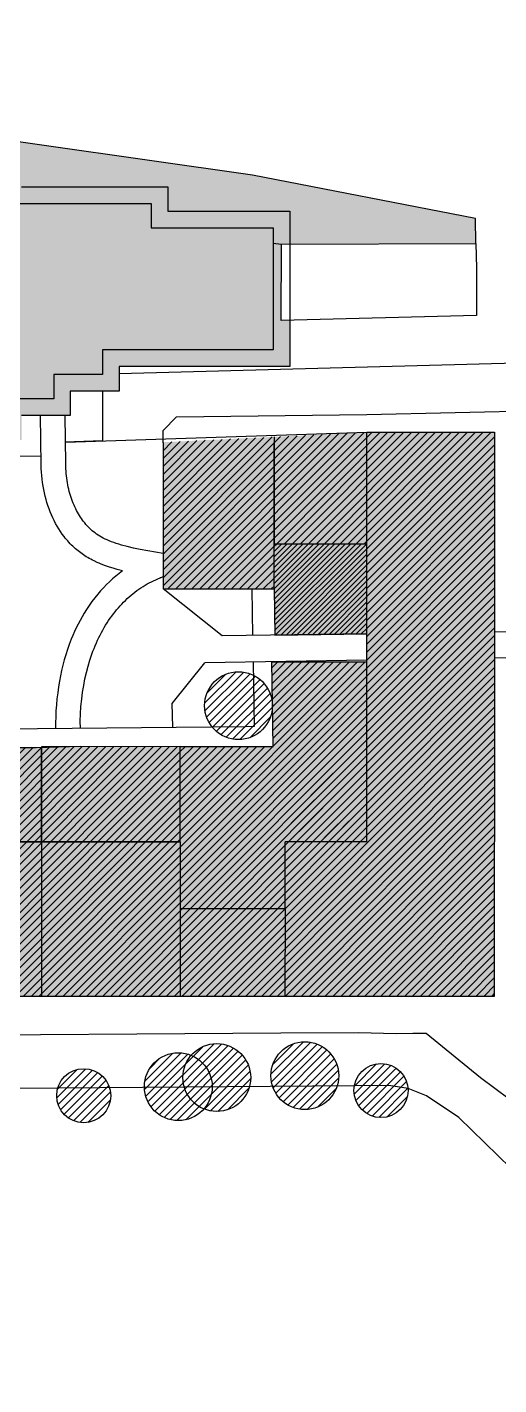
# Model space of a CAD drawing. Header units: metres. Extents: x 3702 to 4243, y 1567 to 1830.
# Drawn here: x 4044.9 to 4124.9, y 1571.2 to 1801.3 of the extents above; entities that cross this region are included whole.
import ezdxf

# ---------------------------------------------------------------- set-up
doc = ezdxf.new("R2010")
doc.units = ezdxf.units.M
for name, color, linetype in [('Buildings', 6, 'Continuous'), ('OUTLINE', 250, 'Continuous'), ('Streets', 7, 'Continuous'), ('vegetation', 3, 'Continuous')]:
    doc.layers.add(name, color=color, linetype=linetype)
doc.layers.add('hatch', color=7, linetype='Continuous', transparency=0.4)
doc.layers.add('site', color=7, linetype='Continuous', true_color=0x000000)

msp = doc.modelspace()

# ---------------------------------------------------------------- hatches: boundary and pattern name
at = {"layer": 'hatch'}
h = msp.add_hatch(dxfattribs=at)
h.set_pattern_fill('AR-SAND', color=256, scale=0.02)
h.paths.add_polyline_path([(3945.05, 1795.65), (3884.66, 1801.25), (3848.56, 1800.73), (3787.23, 1796.04), (3765.75, 1792.47), (3851.14, 1788.62), (3867.67, 1788.07), (3916.15, 1788.34), (3921.16, 1787.73), (3921.16, 1787.94), (3954.26, 1787.94), (3954.26, 1783.8), (3987.35, 1783.8), (3987.35, 1779.69), (3987.52, 1779.67), (4016.31, 1779.67), (4016.31, 1775.89), (4018.02, 1775.53), (4041.14, 1775.53), (4041.14, 1771.39), (4065.96, 1771.39), (4065.96, 1767.26), (4086.64, 1767.26), (4086.64, 1764.64), (4088.03, 1764.49), (4121.01, 1764.62), (4120.92, 1768.82), (4083.13, 1776.2), (4029.88, 1783.75)])
at = {"layer": 'hatch', "transparency": 33554549}
h = msp.add_hatch(color=256, dxfattribs=at)
h.dxf.hatch_style = 1
h.paths.add_polyline_path([(4086.64, 1767.26), (4065.96, 1767.26), (4065.96, 1771.39), (4041.14, 1771.39), (4041.14, 1775.53), (4016.31, 1775.53), (4016.31, 1779.67), (3987.35, 1779.67), (3987.35, 1783.8), (3954.26, 1783.8), (3954.26, 1787.94), (3921.16, 1787.94), (3921.16, 1758.98), (3941.85, 1758.98), (3941.85, 1754.84), (3958.39, 1754.84), (3958.39, 1750.71), (3966.67, 1750.71), (3966.67, 1746.57), (3970.81, 1746.57), (3970.81, 1738.3), (3974.94, 1738.3), (3974.94, 1734.16), (4041.14, 1734.16), (4041.14, 1738.3), (4049.41, 1738.3), (4049.41, 1742.43), (4057.68, 1742.43), (4057.68, 1746.57), (4086.64, 1746.57)], flags=17)
h.paths.add_polyline_path([(3970.81, 1746.57), (3966.67, 1746.57), (3966.67, 1750.71), (3958.39, 1750.71), (3958.39, 1754.84), (3941.85, 1754.84), (3941.85, 1758.98), (3921.16, 1758.98), (3921.16, 1787.73), (3918.34, 1788.08), (3918.34, 1769.32), (3918.34, 1756.16), (3939.02, 1756.16), (3939.02, 1752.02), (3955.57, 1752.02), (3955.57, 1747.88), (3963.84, 1747.88), (3963.84, 1743.75), (3967.98, 1743.75), (3967.98, 1735.47), (3972.12, 1735.47), (3972.12, 1731.33), (4043.96, 1731.33), (4043.96, 1735.47), (4052.23, 1735.47), (4052.23, 1739.61), (4060.51, 1739.61), (4060.51, 1743.75), (4089.47, 1743.75), (4089.47, 1751.57), (4087.97, 1751.53), (4088.03, 1764.49), (4086.64, 1764.64), (4086.64, 1746.57), (4057.68, 1746.57), (4057.68, 1742.43), (4049.41, 1742.43), (4049.41, 1738.3), (4041.14, 1738.3), (4041.14, 1734.16), (3974.94, 1734.16), (3974.94, 1738.3), (3970.81, 1738.3)])
h = msp.add_hatch(color=256, dxfattribs=at)
h.dxf.hatch_style = 1
h.paths.add_polyline_path([(4086.64, 1767.26), (4065.96, 1767.26), (4065.96, 1771.39), (4041.14, 1771.39), (4041.14, 1775.53), (4016.31, 1775.53), (4016.31, 1779.67), (3987.35, 1779.67), (3987.35, 1783.8), (3954.26, 1783.8), (3954.26, 1787.94), (3921.16, 1787.94), (3921.16, 1758.98), (3941.85, 1758.98), (3941.85, 1754.84), (3958.39, 1754.84), (3958.39, 1750.71), (3966.67, 1750.71), (3966.67, 1746.57), (3970.81, 1746.57), (3970.81, 1738.3), (3974.94, 1738.3), (3974.94, 1734.16), (4041.14, 1734.16), (4041.14, 1738.3), (4049.41, 1738.3), (4049.41, 1742.43), (4057.68, 1742.43), (4057.68, 1746.57), (4086.64, 1746.57)])
at = {"layer": 'hatch', "transparency": 33554534}
h = msp.add_hatch(color=256, dxfattribs=at)
h.dxf.hatch_style = 1
h.paths.add_polyline_path([(3890.82, 1729.44), (3867.97, 1729.44), (3867.97, 1669.15), (3890.82, 1669.15)])
h.paths.add_polyline_path([(3930.39, 1729.44), (3890.82, 1729.44), (3890.82, 1708.63), (3930.39, 1708.63)])
h.paths.add_polyline_path([(3891.7, 1669.15), (3867.97, 1669.15), (3867.97, 1662.11), (3891.7, 1662.11)])
h.paths.add_polyline_path([(3913.21, 1662.11), (3867.97, 1662.11), (3867.97, 1637.12), (3913.21, 1637.12)])
h.paths.add_polyline_path([(3935, 1655.6), (3913.21, 1655.6), (3913.21, 1637.12), (3935, 1637.12)])
h.paths.add_polyline_path([(3944.26, 1655.6), (3935, 1655.6), (3935.58, 1637.12), (3944.82, 1637.12), (3944.82, 1637.16)])
h.paths.add_polyline_path([(3966.12, 1655.6), (3944.82, 1655.6), (3944.82, 1637.16), (3944.83, 1637.12), (3966.12, 1637.12)])
h.paths.add_polyline_path([(3966.12, 1662.99), (3944.82, 1663.01), (3944.82, 1655.6), (3966.12, 1655.6)])
h.paths.add_polyline_path([(3984.68, 1655.6), (3966.12, 1655.6), (3966.12, 1637.12), (3984.68, 1637.12)])
h.paths.add_polyline_path([(4018.86, 1663.24), (3984.68, 1663.24), (3984.68, 1637.12), (4018.86, 1637.12)])
h.paths.add_polyline_path([(4005.92, 1678.79), (3995.27, 1678.8), (3984.62, 1678.71), (3984.69, 1663.24), (4005.98, 1663.24)])
h.paths.add_polyline_path([(4047.36, 1679.23), (4046.46, 1679.2), (4037.64, 1679.13), (4005.98, 1678.81), (4006.05, 1663.24), (4047.36, 1663.24)])
h.paths.add_polyline_path([(4047.36, 1663.24), (4018.86, 1663.24), (4018.86, 1637.12), (4047.36, 1637.12)])
h.paths.add_polyline_path([(4070.86, 1663.24), (4047.36, 1663.24), (4047.36, 1637.12), (4070.85, 1637.12), (4070.85, 1651.97)])
h.paths.add_polyline_path([(4070.86, 1679.41), (4050.82, 1679.35), (4047.36, 1679.23), (4047.36, 1663.24), (4070.86, 1663.24)])
h.paths.add_polyline_path([(4088.67, 1651.97), (4070.85, 1651.97), (4070.85, 1637.12), (4088.63, 1637.12)])
h.paths.add_polyline_path([(4124.19, 1663.24), (4124.19, 1732.62), (4102.51, 1732.62), (4102.51, 1663.24), (4088.67, 1663.24), (4088.67, 1651.97), (4088.63, 1637.12), (4124.19, 1637.12)])
h.paths.add_polyline_path([(4102.51, 1732.62), (4086.79, 1731.85), (4086.79, 1713.75), (4102.51, 1713.75)])
h.paths.add_polyline_path([(4086.79, 1731.85), (4067.96, 1730.93), (4067.96, 1713.75), (4067.96, 1706.09), (4086.79, 1706.09), (4086.79, 1713.75)])
at = {"layer": 'hatch', "transparency": 33554549}
h = msp.add_hatch(dxfattribs=at)
h.set_pattern_fill('ANSI31', color=256, scale=0.3)
h.paths.add_polyline_path([(3890.82, 1729.44), (3867.97, 1729.44), (3867.97, 1669.15), (3890.82, 1669.15)])
h.paths.add_polyline_path([(3930.39, 1729.44), (3890.82, 1729.44), (3890.82, 1708.63), (3930.39, 1708.63)])
h.paths.add_polyline_path([(3913.21, 1662.11), (3867.97, 1662.11), (3867.97, 1637.12), (3913.21, 1637.12)])
h.paths.add_polyline_path([(3891.7, 1669.15), (3867.97, 1669.15), (3867.97, 1662.11), (3891.7, 1662.11)])
h.paths.add_polyline_path([(3935, 1655.6), (3913.21, 1655.6), (3913.21, 1637.12), (3935, 1637.12)])
h.paths.add_polyline_path([(3944.26, 1655.6), (3935, 1655.6), (3935.58, 1637.12), (3944.82, 1637.12), (3944.82, 1637.16)])
h.paths.add_polyline_path([(3966.12, 1655.6), (3944.82, 1655.6), (3944.82, 1637.16), (3944.83, 1637.12), (3966.12, 1637.12)])
h.paths.add_polyline_path([(3966.12, 1662.99), (3944.82, 1663.01), (3944.82, 1655.6), (3966.12, 1655.6)])
h.paths.add_polyline_path([(3984.68, 1655.6), (3966.12, 1655.6), (3966.12, 1637.12), (3984.68, 1637.12)])
h.paths.add_polyline_path([(4018.86, 1663.24), (3984.68, 1663.24), (3984.68, 1637.12), (4018.86, 1637.12)])
h.paths.add_polyline_path([(4005.92, 1678.79), (3995.27, 1678.8), (3984.62, 1678.71), (3984.69, 1663.24), (4005.98, 1663.24)])
h.paths.add_polyline_path([(4047.36, 1679.23), (4046.46, 1679.2), (4037.64, 1679.13), (4005.98, 1678.81), (4006.05, 1663.24), (4047.36, 1663.24)])
h.paths.add_polyline_path([(4047.36, 1663.24), (4018.86, 1663.24), (4018.86, 1637.12), (4047.36, 1637.12)])
h.paths.add_polyline_path([(4070.86, 1679.41), (4050.82, 1679.35), (4047.36, 1679.23), (4047.36, 1663.24), (4070.86, 1663.24)])
h.paths.add_polyline_path([(4070.85, 1651.97), (4070.86, 1663.24), (4047.36, 1663.24), (4047.36, 1637.12), (4070.85, 1637.12)])
h.paths.add_polyline_path([(4088.67, 1651.97), (4070.85, 1651.97), (4070.85, 1637.12), (4088.63, 1637.12)])
h.paths.add_polyline_path([(4124.19, 1663.24), (4124.19, 1732.62), (4102.51, 1732.62), (4102.51, 1663.24), (4088.67, 1663.24), (4088.67, 1651.97), (4088.63, 1637.12), (4124.19, 1637.12)])
h.paths.add_polyline_path([(4102.51, 1732.62), (4086.79, 1731.85), (4086.79, 1713.75), (4102.51, 1713.75)])
h.paths.add_polyline_path([(4086.79, 1731.85), (4067.96, 1730.93), (4067.96, 1713.75), (4067.96, 1706.09), (4086.79, 1706.09), (4086.79, 1713.75)])
h.paths.add_polyline_path([(4088.73, 1669.6, 1), (4100.24, 1669.6, 1)], flags=17)
h.paths.add_polyline_path([(4075, 1686.31, 1), (4086.5, 1686.31, 1)])
h.paths.add_polyline_path([(4100.41, 1621.91), (4100.52, 1621.91), (4106.26, 1621.97), (4109.48, 1621.48, 0.879579)])
h.paths.add_polyline_path([(4109.49, 1621.11, 0.020214), (4109.48, 1621.48), (4106.26, 1621.97), (4100.52, 1621.91), (4100.41, 1621.91, 0.043797), (4100.34, 1621.11, 1)])
h.paths.add_polyline_path([(4086.25, 1623.62, 0.080858), (4086.54, 1621.8), (4097.48, 1621.89, 0.076862), (4097.75, 1623.62, 1)])
h.paths.add_polyline_path([(4097.48, 1621.89), (4086.54, 1621.8, 0.726062)])
h.paths.add_polyline_path([(4072.72, 1627.08, -0.306255), (4076.29, 1621.72), (4082.61, 1621.77, 0.068088), (4082.82, 1623.31, 0.694155)])
h.paths.add_polyline_path([(4082.61, 1621.77), (4076.29, 1621.72, -0.178626), (4074.89, 1617.99, 0.449061)])
h.paths.add_polyline_path([(4072.72, 1627.08, 0.180529), (4071.32, 1623.31, 0.07208), (4071.55, 1621.68), (4076.29, 1621.72, 0.306255)])
h.paths.add_polyline_path([(4076.29, 1621.72), (4071.55, 1621.68, 0.227178), (4074.89, 1617.99, 0.178626)])
h.paths.add_polyline_path([(4071.55, 1621.68), (4064.79, 1621.63, 0.685572), (4074.89, 1617.99, -0.227178)])
h.paths.add_polyline_path([(4072.72, 1627.08, 0.53346), (4064.79, 1621.76, 0.005815), (4064.79, 1621.63), (4071.55, 1621.68, -0.07208), (4071.32, 1623.31, -0.180529)])
h.paths.add_polyline_path([(4050.1, 1621.51), (4058.87, 1621.58, 0.744673)])
h.paths.add_polyline_path([(4059.08, 1620.23, 0.074782), (4058.87, 1621.58), (4050.1, 1621.51, 0.07079), (4049.92, 1620.23, 1)])
h.paths.add_polyline_path([(4040.22, 1621.24, 0.010571), (4040.21, 1621.43), (4031.06, 1621.36, 0.006599), (4031.06, 1621.24, 1)])
h.paths.add_polyline_path([(4031.06, 1621.36), (4040.21, 1621.43, 0.966237)])
h.paths.add_polyline_path([(4012.85, 1622.07, 0.037373), (4012.92, 1621.21), (4024.31, 1621.3, 0.033397), (4024.36, 1622.07, 1)])
h.paths.add_polyline_path([(4024.31, 1621.3), (4012.92, 1621.21, 0.867661)])
h.paths.add_polyline_path([(3988.9, 1621.45, 0.018524), (3988.92, 1621.02), (4000.4, 1621.11, 0.014551), (4000.41, 1621.45, 1)])
h.paths.add_polyline_path([(4000.4, 1621.11), (3988.92, 1621.02, 0.935952)])
h.paths.add_polyline_path([(3982.38, 1619.28, 0.061183), (3982.17, 1620.97), (3968.55, 1620.86, 0.057198), (3968.37, 1619.28, 1)])
h.paths.add_polyline_path([(3968.55, 1620.86), (3982.17, 1620.97, 0.787635)])
h.paths.add_polyline_path([(3951.3, 1620.72), (3962.75, 1620.82, 0.906454)])
h.paths.add_polyline_path([(3962.78, 1620.21, 0.026507), (3962.75, 1620.82), (3951.3, 1620.72, 0.022532), (3951.27, 1620.21, 1)])
h.paths.add_polyline_path([(3933.47, 1623.72, -0.342224), (3938.14, 1620.62), (3946.4, 1620.69, 0.005244), (3946.4, 1620.83, 0.801192)])
h.paths.add_polyline_path([(3946.4, 1620.69), (3938.14, 1620.62, -0.081725), (3938.39, 1619.15, -0.277631), (3935.95, 1615.11, 0.585593)])
h.paths.add_polyline_path([(3932.83, 1620.58), (3929.45, 1620.55, 0.077728), (3929.23, 1619.15, 0.565398), (3935.95, 1615.11, -0.245968)])
h.paths.add_polyline_path([(3938.39, 1619.15, 0.081725), (3938.14, 1620.62), (3932.83, 1620.58, 0.245968), (3935.95, 1615.11, 0.277631)])
h.paths.add_polyline_path([(3933.47, 1623.72, 0.110376), (3932.82, 1620.83, 0.009216), (3932.83, 1620.58), (3938.14, 1620.62, 0.342224)])
h.paths.add_polyline_path([(3933.47, 1623.72, 0.305561), (3929.45, 1620.55), (3932.83, 1620.58, -0.009216), (3932.82, 1620.83, -0.110376)])
h.paths.add_polyline_path([(3914.58, 1620.52, 1), (3926.08, 1620.52, 1)])
h.paths.add_polyline_path([(3907.73, 1619.28, 0.048253), (3907.63, 1620.38), (3896.32, 1620.29, 0.044272), (3896.23, 1619.28, 1)])
h.paths.add_polyline_path([(3896.32, 1620.29), (3907.63, 1620.38, 0.83029)])
h.paths.add_polyline_path([(3890.33, 1617.74, 0.145374), (3889.59, 1620.23), (3886.58, 1620.21, -0.013665), (3886.59, 1619.9, -0.325597), (3882.6, 1614.42, 0.659223)])
h.paths.add_polyline_path([(3886.59, 1619.9, 0.013665), (3886.58, 1620.21), (3881.88, 1620.17, 0.141321), (3881.18, 1617.74, 0.205383), (3882.6, 1614.42, 0.325597)])
h.paths.add_polyline_path([(3881.88, 1620.17), (3875.08, 1620.12, 0.009692), (3875.08, 1619.9, 0.508754), (3882.6, 1614.42, -0.205383), (3881.18, 1617.74, -0.141321)])
h.paths.add_polyline_path([(3875.08, 1620.12), (3881.88, 1620.17, -0.275755), (3886.06, 1622.3, 0.788724)])
h.paths.add_polyline_path([(3886.06, 1622.3, 0.275755), (3881.88, 1620.17), (3886.58, 1620.21, 0.094495)])
h.paths.add_polyline_path([(3886.06, 1622.3, -0.094495), (3886.58, 1620.21), (3889.59, 1620.23, 0.235806)])
h = msp.add_hatch(dxfattribs=at)
h.set_pattern_fill('ANSI31', color=256, scale=0.2)
h.paths.add_polyline_path([(4102.51, 1713.75), (4086.79, 1713.75), (4086.79, 1706.09), (4086.89, 1698.25), (4102.51, 1698.47)])
h = msp.add_hatch(color=256, dxfattribs=at)
h.dxf.hatch_style = 1
h.paths.add_polyline_path([(4102.51, 1713.75), (4086.79, 1713.75), (4086.79, 1706.09), (4086.89, 1698.25), (4102.51, 1698.47)])
h = msp.add_hatch(color=256, dxfattribs=at)
h.dxf.hatch_style = 1
h.paths.add_polyline_path([(4102.51, 1693.75), (4086.41, 1693.75), (4086.63, 1679.41), (4070.86, 1679.41), (4070.86, 1663.24), (4070.86, 1651.97), (4088.67, 1651.97), (4088.67, 1663.24), (4102.51, 1663.24)])
h = msp.add_hatch(dxfattribs=at)
h.set_pattern_fill('ANSI31', color=256, scale=0.3)
h.paths.add_polyline_path([(4102.51, 1693.75), (4086.41, 1693.75), (4086.63, 1679.41), (4070.86, 1679.41), (4070.86, 1663.24), (4070.86, 1651.97), (4088.67, 1651.97), (4088.67, 1663.24), (4102.51, 1663.24)])

# ---------------------------------------------------------------- linework, layer by layer
at = {"layer": 'Buildings'}
for p, q in [((4086.79, 1706.09), (4086.89, 1698.25)), ((4086.89, 1698.25), (4102.51, 1698.47)), ((4086.63, 1679.41), (4086.41, 1693.75)), ((4086.41, 1693.75), (4102.51, 1693.75)), ((4070.86, 1679.41), (4086.63, 1679.41)), ((4047.36, 1663.24), (4047.36, 1637.12)), ((4070.85, 1651.97), (4070.85, 1637.12)), ((4088.67, 1651.97), (4088.63, 1637.12))]:
    msp.add_line(p, q, dxfattribs=at)
for points in [[(4121.09, 1760.43), (4121.09, 1752.43), (4087.97, 1751.53), (4088.03, 1764.49), (4121.01, 1764.62), (4121.09, 1760.43)], [(4051.4, 1730.97), (4102.51, 1732.62)], [(4086.79, 1731.85), (4086.79, 1713.75), (4102.51, 1713.75), (4102.51, 1732.62)], [(4102.51, 1663.24), (4102.51, 1732.62), (4124.19, 1732.62), (4124.19, 1663.24)], [(4067.96, 1730.87), (4067.96, 1713.75)], [(4086.79, 1713.75), (4086.79, 1730.87)], [(3975.3, 1728.52), (4047.26, 1728.65)], [(4067.96, 1713.75), (4067.96, 1706.09), (4086.79, 1706.09), (4086.79, 1713.75)], [(4070.86, 1663.24), (3984.68, 1663.24), (3984.68, 1637.12), (4124.19, 1637.12), (4124.19, 1663.24)], [(4070.86, 1663.24), (4070.86, 1651.97), (4088.67, 1651.97), (4088.67, 1663.24)], [(4102.51, 1663.24), (4088.67, 1663.24)]]:
    msp.add_lwpolyline(points, dxfattribs=at)
for points in [[(4006.05, 1663.24), (4047.36, 1663.24), (4047.36, 1679.23), (4005.98, 1678.81)], [(4047.36, 1663.24), (4070.86, 1663.24), (4070.86, 1679.41), (4047.36, 1679.34)]]:
    msp.add_lwpolyline(points, close=True, dxfattribs=at)
at = {"layer": 'hatch'}
msp.add_line((4077.99, 1698.13), (4067.96, 1706.09), dxfattribs=at)
for points in [[(4083.2, 1698.2), (4083.06, 1706.09)], [(3981.94, 1681.8), (4081.94, 1682.76), (4083.45, 1682.84), (4083.27, 1693.7)]]:
    msp.add_lwpolyline(points, dxfattribs=at)
at = {"layer": 'OUTLINE'}
for points in [[(4043.96, 1774.22), (4068.78, 1774.22), (4068.78, 1770.08), (4089.47, 1770.08), (4089.47, 1743.75), (4060.51, 1743.75), (4060.51, 1739.61), (4052.23, 1739.61), (4052.23, 1735.47), (4043.96, 1735.47)], [(4041.14, 1771.39), (4065.96, 1771.39), (4065.96, 1767.26), (4086.64, 1767.26), (4086.64, 1746.57), (4057.68, 1746.57), (4057.68, 1742.43), (4049.41, 1742.43), (4049.41, 1738.3), (4041.14, 1738.3)]]:
    msp.add_lwpolyline(points, dxfattribs=at)
at = {"layer": 'site'}
for p, q in [((4047.28, 1727.09, -0.22), (4047.16, 1735.47)), ((4051.45, 1727.27, -0.19), (4051.33, 1735.47)), ((4047.3, 1726.49, -0.22), (4047.28, 1727.09, -0.22)), ((4047.34, 1725.89, -0.22), (4047.3, 1726.49, -0.22)), ((4047.39, 1725.28, -0.22), (4047.34, 1725.89, -0.22)), ((4047.45, 1724.68, -0.22), (4047.39, 1725.28, -0.22)), ((4051.46, 1726.85, -0.19), (4051.45, 1727.27, -0.19)), ((4051.48, 1726.44, -0.19), (4051.46, 1726.85, -0.19)), ((4051.51, 1726.03, -0.19), (4051.48, 1726.44, -0.19)), ((4051.54, 1725.63, -0.19), (4051.51, 1726.03, -0.19)), ((4051.58, 1725.23, -0.19), (4051.54, 1725.63, -0.19)), ((4051.63, 1724.84, -0.19), (4051.58, 1725.23, -0.19)), ((4047.53, 1724.09, -0.22), (4047.45, 1724.68, -0.22)), ((4047.62, 1723.49, -0.22), (4047.53, 1724.09, -0.22)), ((4047.73, 1722.9, -0.22), (4047.62, 1723.49, -0.22)), ((4047.84, 1722.35, -0.22), (4047.73, 1722.9, -0.22)), ((4051.69, 1724.45, -0.19), (4051.63, 1724.84, -0.19)), ((4051.75, 1724.07, -0.19), (4051.69, 1724.45, -0.19)), ((4051.82, 1723.7, -0.19), (4051.75, 1724.07, -0.19)), ((4051.89, 1723.33, -0.19), (4051.82, 1723.7, -0.19)), ((4051.98, 1722.96, -0.19), (4051.89, 1723.33, -0.19)), ((4052.06, 1722.61, -0.19), (4051.98, 1722.96, -0.19)), ((4047.97, 1721.8, -0.22), (4047.84, 1722.35, -0.22)), ((4048.11, 1721.26, -0.22), (4047.97, 1721.8, -0.22)), ((4048.27, 1720.72, -0.22), (4048.11, 1721.26, -0.22)), ((4048.44, 1720.19, -0.22), (4048.27, 1720.72, -0.22)), ((4052.16, 1722.26, -0.19), (4052.06, 1722.61, -0.19)), ((4052.26, 1721.91, -0.19), (4052.16, 1722.26, -0.19)), ((4052.37, 1721.57, -0.19), (4052.26, 1721.91, -0.19)), ((4052.48, 1721.24, -0.19), (4052.37, 1721.57, -0.19)), ((4052.6, 1720.91, -0.19), (4052.48, 1721.24, -0.19)), ((4052.73, 1720.59, -0.19), (4052.6, 1720.91, -0.19)), ((4052.86, 1720.28, -0.19), (4052.73, 1720.59, -0.19)), ((4048.62, 1719.66, -0.22), (4048.44, 1720.19, -0.22)), ((4048.82, 1719.13, -0.22), (4048.62, 1719.66, -0.22)), ((4049.04, 1718.62, -0.22), (4048.82, 1719.13, -0.22)), ((4049.26, 1718.13, -0.22), (4049.04, 1718.62, -0.22)), ((4049.49, 1717.65, -0.22), (4049.26, 1718.13, -0.22)), ((4053, 1719.97, -0.19), (4052.86, 1720.28, -0.19)), ((4053.15, 1719.67, -0.19), (4053, 1719.97, -0.19)), ((4053.29, 1719.38, -0.19), (4053.15, 1719.67, -0.19)), ((4053.45, 1719.09, -0.19), (4053.29, 1719.38, -0.19)), ((4053.61, 1718.81, -0.19), (4053.45, 1719.09, -0.19)), ((4053.78, 1718.53, -0.19), (4053.61, 1718.81, -0.19)), ((4053.95, 1718.26, -0.19), (4053.78, 1718.53, -0.19)), ((4054.12, 1718, -0.19), (4053.95, 1718.26, -0.19)), ((4049.74, 1717.18, -0.22), (4049.49, 1717.65, -0.22)), ((4050, 1716.72, -0.22), (4049.74, 1717.18, -0.22)), ((4050.28, 1716.27, -0.22), (4050, 1716.72, -0.22)), ((4050.56, 1715.82, -0.22), (4050.28, 1716.27, -0.22)), ((4054.3, 1717.75, -0.19), (4054.12, 1718, -0.19)), ((4054.49, 1717.5, -0.19), (4054.3, 1717.75, -0.19)), ((4054.68, 1717.26, -0.19), (4054.49, 1717.5, -0.19)), ((4054.87, 1717.02, -0.19), (4054.68, 1717.26, -0.19)), ((4055.07, 1716.8, -0.19), (4054.87, 1717.02, -0.19)), ((4055.28, 1716.58, -0.19), (4055.07, 1716.8, -0.19)), ((4055.49, 1716.36, -0.19), (4055.28, 1716.58, -0.19)), ((4055.71, 1716.16, -0.19), (4055.49, 1716.36, -0.19)), ((4055.94, 1715.95, -0.19), (4055.71, 1716.16, -0.19)), ((4056.17, 1715.76, -0.19), (4055.94, 1715.95, -0.19)), ((4050.87, 1715.38, -0.22), (4050.56, 1715.82, -0.22)), ((4051.18, 1714.96, -0.22), (4050.87, 1715.38, -0.22)), ((4051.38, 1714.71, -0.22), (4051.18, 1714.96, -0.22)), ((4051.58, 1714.46, -0.22), (4051.38, 1714.71, -0.22)), ((4051.79, 1714.22, -0.22), (4051.58, 1714.46, -0.22)), ((4052, 1713.98, -0.22), (4051.79, 1714.22, -0.22)), ((4052.21, 1713.75, -0.22), (4052, 1713.98, -0.22)), ((4052.44, 1713.52, -0.22), (4052.21, 1713.75, -0.22)), ((4052.66, 1713.3, -0.22), (4052.44, 1713.52, -0.22)), ((4056.42, 1715.57, -0.19), (4056.17, 1715.76, -0.19)), ((4056.68, 1715.38, -0.19), (4056.42, 1715.57, -0.19)), ((4056.94, 1715.21, -0.19), (4056.68, 1715.38, -0.19)), ((4057.22, 1715.03, -0.19), (4056.94, 1715.21, -0.19)), ((4057.52, 1714.86, -0.19), (4057.22, 1715.03, -0.19)), ((4057.82, 1714.7, -0.19), (4057.52, 1714.86, -0.19)), ((4058.15, 1714.54, -0.18), (4057.82, 1714.7, -0.19)), ((4058.48, 1714.38, -0.18), (4058.15, 1714.54, -0.18)), ((4058.84, 1714.23, -0.18), (4058.48, 1714.38, -0.18)), ((4059.21, 1714.08, -0.18), (4058.84, 1714.23, -0.18)), ((4059.6, 1713.94, -0.17), (4059.21, 1714.08, -0.18)), ((4060.01, 1713.8, -0.17), (4059.6, 1713.94, -0.17)), ((4060.44, 1713.66, -0.17), (4060.01, 1713.8, -0.17)), ((4060.89, 1713.52, -0.16), (4060.44, 1713.66, -0.17)), ((4061.86, 1713.26, -0.15), (4060.89, 1713.52, -0.16)), ((4052.89, 1713.08, -0.22), (4052.66, 1713.3, -0.22)), ((4053.1, 1712.89, -0.22), (4052.89, 1713.08, -0.22)), ((4053.32, 1712.71, -0.22), (4053.1, 1712.89, -0.22)), ((4053.54, 1712.53, -0.22), (4053.32, 1712.71, -0.22)), ((4053.76, 1712.35, -0.22), (4053.54, 1712.53, -0.22)), ((4053.99, 1712.18, -0.22), (4053.76, 1712.35, -0.22)), ((4054.22, 1712.02, -0.22), (4053.99, 1712.18, -0.22)), ((4054.45, 1711.86, -0.22), (4054.22, 1712.02, -0.22)), ((4054.68, 1711.7, -0.22), (4054.45, 1711.86, -0.22)), ((4054.94, 1711.54, -0.22), (4054.68, 1711.7, -0.22)), ((4055.19, 1711.39, -0.22), (4054.94, 1711.54, -0.22)), ((4055.45, 1711.24, -0.22), (4055.19, 1711.39, -0.22)), ((4055.72, 1711.1, -0.22), (4055.45, 1711.24, -0.22)), ((4062.92, 1713.01, -0.14), (4061.86, 1713.26, -0.15)), ((4064.08, 1712.77, -0.13), (4062.92, 1713.01, -0.14)), ((4065.35, 1712.53, -0.11), (4064.08, 1712.77, -0.13)), ((4067.96, 1712.11, -0.08), (4065.35, 1712.53, -0.11)), ((4055.98, 1710.96, -0.22), (4055.72, 1711.1, -0.22)), ((4056.25, 1710.82, -0.22), (4055.98, 1710.96, -0.22)), ((4056.79, 1710.57, -0.22), (4056.25, 1710.82, -0.22)), ((4057.14, 1710.42, -0.22), (4056.79, 1710.57, -0.22)), ((4057.49, 1710.28, -0.22), (4057.14, 1710.42, -0.22)), ((4058.2, 1710.01, -0.22), (4057.49, 1710.28, -0.22)), ((4058.85, 1709.79, -0.22), (4058.2, 1710.01, -0.22)), ((4059.51, 1709.58, -0.22), (4058.85, 1709.79, -0.22)), ((4060.17, 1709.39, -0.22), (4059.51, 1709.58, -0.22)), ((4061.07, 1709.16, -0.13), (4060.17, 1709.39, -0.22)), ((4061.07, 1709.16, -0.13), (4060.5, 1708.72, -0.13)), ((4058.34, 1706.81, -0.13), (4057.84, 1706.29, -0.13)), ((4058.86, 1707.31, -0.13), (4058.34, 1706.81, -0.13)), ((4059.39, 1707.8, -0.13), (4058.86, 1707.31, -0.13)), ((4059.94, 1708.27, -0.13), (4059.39, 1707.8, -0.13)), ((4060.5, 1708.72, -0.13), (4059.94, 1708.27, -0.13)), ((4064.56, 1706.49, -0.04), (4064.91, 1706.71, -0.05)), ((4064.91, 1706.71, -0.05), (4065.27, 1706.92, -0.05)), ((4065.27, 1706.92, -0.05), (4065.63, 1707.11, -0.05)), ((4065.63, 1707.11, -0.05), (4065.99, 1707.3, -0.05)), ((4065.99, 1707.3, -0.05), (4066.36, 1707.48, -0.06)), ((4066.36, 1707.48, -0.06), (4066.73, 1707.65, -0.06)), ((4066.73, 1707.65, -0.06), (4067.1, 1707.82, -0.06)), ((4067.1, 1707.82, -0.06), (4067.48, 1707.97, -0.07)), ((4067.64, 1707.94, -0.22), (4067.46, 1707.96, -0.22)), ((4067.48, 1707.97, -0.07), (4067.86, 1708.11, -0.07)), ((4067.86, 1708.11, -0.07), (4067.96, 1708.15, -0.07)), ((4056.38, 1704.58, -0.13), (4055.89, 1703.93, -0.13)), ((4056.89, 1705.21, -0.13), (4056.38, 1704.58, -0.13)), ((4057.36, 1705.76, -0.13), (4056.89, 1705.21, -0.13)), ((4057.84, 1706.29, -0.13), (4057.36, 1705.76, -0.13)), ((4061.58, 1704.15, -0.03), (4061.9, 1704.44, -0.03)), ((4061.9, 1704.44, -0.03), (4062.21, 1704.73, -0.03)), ((4062.21, 1704.73, -0.03), (4062.54, 1705.01, -0.03)), ((4062.54, 1705.01, -0.03), (4062.86, 1705.28, -0.03)), ((4062.86, 1705.28, -0.03), (4063.19, 1705.54, -0.03)), ((4063.19, 1705.54, -0.03), (4063.53, 1705.79, -0.04)), ((4063.53, 1705.79, -0.04), (4063.87, 1706.03, -0.04)), ((4063.87, 1706.03, -0.04), (4064.21, 1706.27, -0.04)), ((4064.21, 1706.27, -0.04), (4064.56, 1706.49, -0.04)), ((4054.97, 1702.59, -0.13), (4054.59, 1701.99, -0.13)), ((4055.42, 1703.27, -0.13), (4054.97, 1702.59, -0.13)), ((4055.89, 1703.93, -0.13), (4055.42, 1703.27, -0.13)), ((4059.53, 1701.84, -0.02), (4059.81, 1702.2, -0.02)), ((4059.81, 1702.2, -0.02), (4060.09, 1702.54, -0.02)), ((4060.09, 1702.54, -0.02), (4060.38, 1702.88, -0.02)), ((4060.38, 1702.88, -0.02), (4060.67, 1703.21, -0.02)), ((4060.67, 1703.21, -0.02), (4060.97, 1703.53, -0.02)), ((4060.97, 1703.53, -0.02), (4061.27, 1703.84, -0.02)), ((4061.27, 1703.84, -0.02), (4061.58, 1704.15, -0.03)), ((4053.56, 1700.13, -0.13), (4053.24, 1699.49, -0.13)), ((4053.89, 1700.76, -0.13), (4053.56, 1700.13, -0.13)), ((4054.23, 1701.38, -0.13), (4053.89, 1700.76, -0.13)), ((4054.59, 1701.99, -0.13), (4054.23, 1701.38, -0.13)), ((4057.98, 1699.53, -0.01), (4058.22, 1699.94, -0.01)), ((4058.22, 1699.94, -0.01), (4058.47, 1700.34, -0.01)), ((4058.47, 1700.34, -0.01), (4058.73, 1700.73, -0.01)), ((4058.73, 1700.73, -0.01), (4058.99, 1701.11, -0.01)), ((4058.99, 1701.11, -0.01), (4059.26, 1701.48, -0.01)), ((4059.26, 1701.48, -0.01), (4059.53, 1701.84, -0.02)), ((4052.39, 1697.55, -0.13), (4052.06, 1696.69, -0.13)), ((4052.66, 1698.2, -0.13), (4052.39, 1697.55, -0.13)), ((4052.94, 1698.85, -0.13), (4052.66, 1698.2, -0.13)), ((4053.24, 1699.49, -0.13), (4052.94, 1698.85, -0.13)), ((4056.86, 1697.38, -0.01), (4057.07, 1697.83, -0.01)), ((4057.07, 1697.83, -0.01), (4057.29, 1698.27, -0.01)), ((4057.29, 1698.27, -0.01), (4057.51, 1698.7, -0.01)), ((4057.51, 1698.7, -0.01), (4057.74, 1699.12, -0.01)), ((4057.74, 1699.12, -0.01), (4057.98, 1699.53, -0.01)), ((4051.75, 1695.82, -0.13), (4051.47, 1694.94, -0.13)), ((4052.06, 1696.69, -0.13), (4051.75, 1695.82, -0.13)), ((4055.89, 1695.03, 0), (4056.07, 1695.52, 0)), ((4056.07, 1695.52, 0), (4056.26, 1696, 0)), ((4056.26, 1696, 0), (4056.45, 1696.47, 0)), ((4056.45, 1696.47, 0), (4056.65, 1696.93, 0)), ((4056.65, 1696.93, 0), (4056.86, 1697.38, -0.01)), ((4050.97, 1693.17, -0.13), (4050.76, 1692.28, -0.13)), ((4051.21, 1694.06, -0.13), (4050.97, 1693.17, -0.13)), ((4051.47, 1694.94, -0.13), (4051.21, 1694.06, -0.13)), ((4054.97, 1691.95, 0), (4055.25, 1693.01, 0)), ((4055.25, 1693.01, 0), (4055.55, 1694.04, 0)), ((4055.55, 1694.04, 0), (4055.72, 1694.54, 0)), ((4055.72, 1694.54, 0), (4055.89, 1695.03, 0)), ((4050.57, 1691.38, -0.13), (4050.39, 1690.47, -0.13)), ((4050.76, 1692.28, -0.13), (4050.57, 1691.38, -0.13)), ((4054.5, 1689.74, 0), (4054.72, 1690.86, 0)), ((4054.72, 1690.86, 0), (4054.97, 1691.95, 0)), ((4050.09, 1688.46, -0.13), (4049.97, 1687.45, -0.13)), ((4050.23, 1689.47, -0.13), (4050.09, 1688.46, -0.13)), ((4050.39, 1690.47, -0.13), (4050.23, 1689.47, -0.13)), ((4054.16, 1687.4, 0), (4054.31, 1688.58, 0)), ((4054.31, 1688.58, 0), (4054.5, 1689.74, 0)), ((4049.87, 1686.44, -0.13), (4049.8, 1685.42, -0.13)), ((4049.97, 1687.45, -0.13), (4049.87, 1686.44, -0.13)), ((4053.95, 1684.95, 0), (4054.04, 1686.19, 0)), ((4054.04, 1686.19, 0), (4054.16, 1687.4, 0)), ((4049.75, 1684.41, -0.13), (4049.72, 1683.39, -0.13)), ((4049.8, 1685.42, -0.13), (4049.75, 1684.41, -0.13)), ((4053.9, 1683.67, 0), (4053.95, 1684.95, 0)), ((4053.93, 1682.49, 0), (4053.9, 1683.67, 0)), ((4049.72, 1683.39, -0.13), (4049.74, 1682.45)), ((4049.81, 1679.34, 0), (4049.81, 1679.31))]:
    msp.add_line(p, q, dxfattribs=at)
at = {"layer": 'Streets'}
for p, q in [((4134.46, 1744.49), (4060.51, 1742.51)), ((4057.68, 1739.61), (4057.68, 1731.17)), ((4067.96, 1732.92), (4070.23, 1735.26)), ((4067.96, 1730.87), (4067.96, 1732.92)), ((4057.68, 1731.17), (4051.33, 1730.97, -0.09))]:
    msp.add_line(p, q, dxfattribs=at)
for points in [[(4070.23, 1735.26), (4102.51, 1735.64), (4132.47, 1736.3), (4134.5, 1735.61), (4134.44, 1707.96), (4134.51, 1698.91)], [(4234.55, 1700.31), (4124.19, 1698.77)], [(4102.51, 1698.47), (4077.99, 1698.13)], [(4234.55, 1696.03), (4124.19, 1694.33)], [(4134.55, 1694.49), (4134.55, 1693.61), (4133.16, 1632), (4132.06, 1616.65), (4131.48, 1616.24), (4130.43, 1616.88), (4126.63, 1619.63), (4121.78, 1623.24), (4117.5, 1626.76), (4112.57, 1630.77), (4110.3, 1630.79), (4107.48, 1630.74), (4101.09, 1630.89), (4087.92, 1630.83), (4022.71, 1630.36), (3948.18, 1629.66), (3945.77, 1629.84), (3945.18, 1630.42), (3945, 1631.38)], [(4069.59, 1682.64), (4069.48, 1686.68), (4075.04, 1693.57)], [(4102.51, 1694), (4075.04, 1693.57)], [(3984.62, 1678.71), (4046.46, 1679.2), (4054.03, 1679.45)], [(4128.53, 1571.38), (4128.57, 1571.58), (4130.99, 1589.77), (4130.87, 1599.71), (4130.49, 1602.41), (4126.94, 1607.93), (4118.12, 1616.53), (4112.62, 1620.2), (4109.5, 1621.48), (4106.26, 1621.97), (4100.52, 1621.91), (3869.54, 1620.08), (3866.89, 1618.28), (3864.08, 1615.15), (3862.39, 1610.89), (3862.98, 1571.25)]]:
    msp.add_lwpolyline(points, dxfattribs=at)
at = {"layer": 'vegetation'}
for points in [[(4121.01, 1764.62), (4120.92, 1768.82), (4083.13, 1776.2), (4029.88, 1783.75), (3945.05, 1795.65), (3884.66, 1801.25), (3848.56, 1800.73), (3787.23, 1796.04), (3765.75, 1792.47), (3851.14, 1788.62), (3867.67, 1788.07), (3916.15, 1788.34), (3921.16, 1787.73)], [(4086.64, 1764.64), (4088.03, 1764.49), (4121.01, 1764.62)]]:
    msp.add_lwpolyline(points, dxfattribs=at)
for centre, radius in [((4080.75, 1686.31), 5.75), ((4077.07, 1623.31), 5.75), ((4092, 1623.62), 5.75), ((4070.54, 1621.76), 5.75), ((4054.5, 1620.23), 4.58), ((4104.92, 1621.11), 4.58)]:
    msp.add_circle(centre, radius, dxfattribs=at)

doc.saveas('drawing.dxf')
